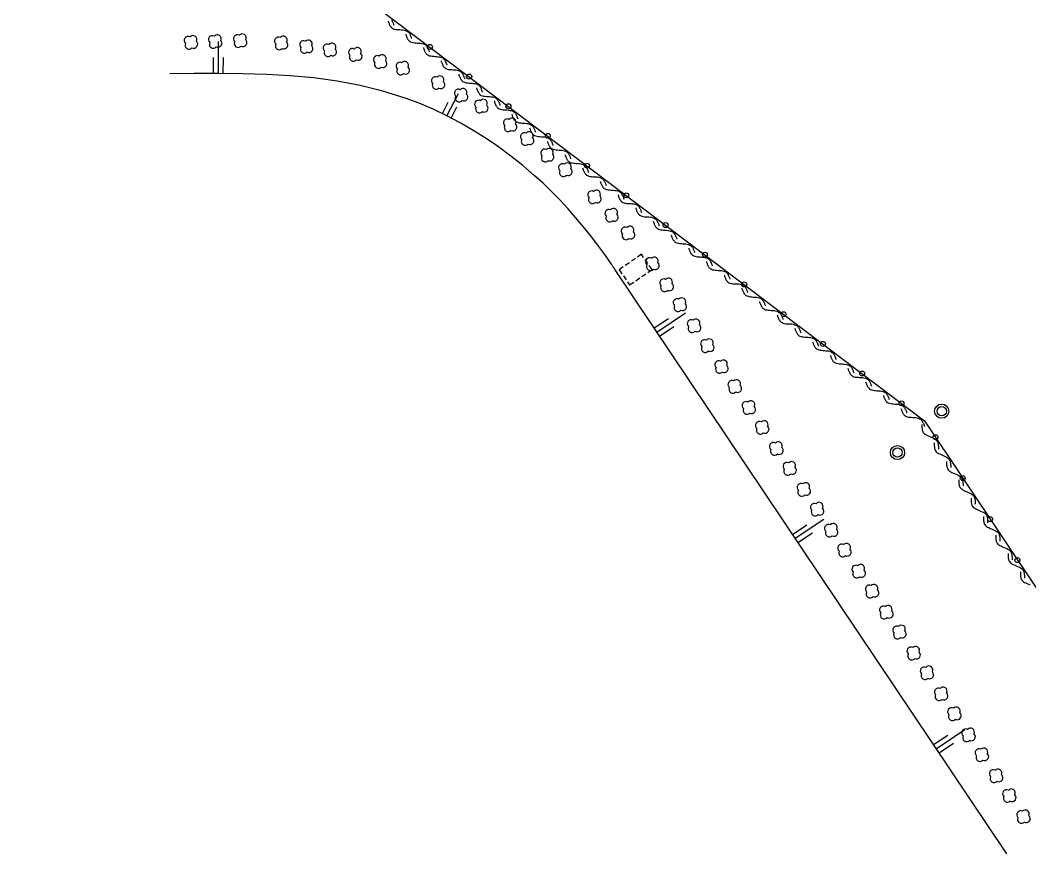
# Model space of a CAD drawing. Header units: millimetres. Extents: x 75000 to 76001, y 158000 to 159000.
# Drawn here: x 75518.9 to 75621.4, y 158414.8 to 158499.4 of the extents above; entities that cross this region are included whole.
import ezdxf

# ---------------------------------------------------------------- set-up
doc = ezdxf.new("R2010")
doc.units = ezdxf.units.MM
doc.linetypes.add('DASHED', pattern=[0.75, 0.5, -0.25])
for name, color, linetype in [('W0008', 7, 'CONTINUOUS'), ('W0112', 1, 'DASHED'), ('W0211', 2, 'CONTINUOUS'), ('W0300', 7, 'CONTINUOUS'), ('W0310', 3, 'CONTINUOUS'), ('W0322', 7, 'CONTINUOUS'), ('W0420', 7, 'CONTINUOUS')]:
    doc.layers.add(name, color=color, linetype=linetype)

msp = doc.modelspace()

# ---------------------------------------------------------------- linework, layer by layer
at = {"layer": 'W0008'}
msp.add_lwpolyline([(75619.02, 158414.78), (75579.28, 158474.06), (75579.28, 158474.06), (75579.24, 158474.11), (75579.21, 158474.17), (75579.17, 158474.22), (75579.13, 158474.28), (75579.09, 158474.34), (75579.05, 158474.39), (75579.02, 158474.45), (75578.98, 158474.52), (75578.95, 158474.56), (75578.91, 158474.62), (75578.23, 158475.61), (75577.52, 158476.56), (75576.8, 158477.52), (75576.05, 158478.45), (75575.28, 158479.36), (75574.48, 158480.27), (75573.67, 158481.14), (75572.83, 158481.98), (75571.97, 158482.83), (75571.08, 158483.62), (75569.91, 158484.64), (75568.7, 158485.59), (75567.46, 158486.52), (75566.19, 158487.39), (75564.88, 158488.2), (75563.55, 158488.97), (75562.2, 158489.69), (75560.81, 158490.34), (75559.41, 158490.95), (75557.98, 158491.48), (75555.71, 158492.19), (75553.41, 158492.75), (75551.07, 158493.19), (75548.7, 158493.52), (75546.3, 158493.73), (75543.89, 158493.88), (75541.46, 158493.95), (75539.02, 158493.98), (75536.56, 158493.98), (75534.11, 158493.95)], dxfattribs=at)
at = {"layer": 'W0112'}
msp.add_lwpolyline([(75581.96, 158475.62), (75579.69, 158474.05), (75580.76, 158472.52), (75583.04, 158474.08), (75581.96, 158475.62)], dxfattribs=at)
at = {"layer": 'W0211'}
for points in [[(75539.02, 158493.98), (75539.05, 158497.23)], [(75538.52, 158493.98), (75538.53, 158495.61)], [(75539.52, 158493.98), (75539.53, 158495.59)], [(75562.2, 158489.69), (75563.38, 158491.94)], [(75561.75, 158489.92), (75562.34, 158491.05)], [(75562.63, 158489.45), (75563.23, 158490.58)], [(75583.52, 158467.73), (75586.41, 158469.67)], [(75583.24, 158468.16), (75584.69, 158469.12)], [(75583.8, 158467.33), (75585.24, 158468.3)], [(75597.29, 158447.2), (75598.74, 158448.17)], [(75597.57, 158446.8), (75600.47, 158448.73)], [(75597.84, 158446.38), (75599.3, 158447.34)], [(75611.88, 158425.44), (75614.79, 158427.39)], [(75611.6, 158425.86), (75613.06, 158426.83)], [(75612.16, 158425.03), (75613.62, 158426)]]:
    msp.add_lwpolyline(points, dxfattribs=at)
at = {"layer": 'W0300'}
for centre, radius, start, end in [((75541.44, 158497.59), 0.398, 331.9275, 138.1798), ((75535.95, 158497.33), 0.409, 61.4769, 229.6355), ((75536.04, 158496.84), 0.398, 151.9275, 318.1798), ((75536.44, 158497.42), 0.398, 331.9275, 138.1798), ((75536.52, 158496.94), 0.405, 242.4472, 47.3533), ((75538.41, 158497.42), 0.392, 61.3895, 229.0283), ((75538.5, 158496.94), 0.398, 151.9275, 318.1798), ((75538.91, 158497.5), 0.398, 331.9275, 138.1798), ((75538.99, 158497.02), 0.392, 241.3895, 49.0283), ((75540.95, 158497.5), 0.405, 62.4472, 227.3533), ((75541.03, 158497.02), 0.398, 151.9275, 318.1798), ((75541.52, 158497.11), 0.405, 242.4472, 47.3533), ((75545.11, 158497.27), 0.392, 61.3895, 229.0283), ((75545.2, 158496.78), 0.398, 151.9275, 318.1798), ((75545.59, 158497.36), 0.406, 329.9816, 139.6355), ((75545.68, 158496.86), 0.392, 241.3895, 49.0283), ((75547.66, 158496.91), 0.392, 61.3895, 229.0283), ((75548.15, 158496.98), 0.392, 331.3895, 139.8991), ((75550.05, 158496.56), 0.392, 61.3895, 229.0283), ((75550.55, 158496.66), 0.406, 329.9816, 141.3402), ((75547.74, 158496.42), 0.398, 151.9275, 318.1798), ((75548.23, 158496.5), 0.395, 240.3955, 49.0283), ((75550.14, 158496.08), 0.398, 151.9275, 318.1798), ((75550.63, 158496.16), 0.392, 241.3895, 49.0283), ((75552.63, 158496.11), 0.392, 61.3895, 229.0283), ((75553.12, 158496.2), 0.406, 329.9816, 141.3402), ((75553.21, 158495.7), 0.392, 241.3895, 49.0283), ((75552.72, 158495.62), 0.398, 151.9275, 318.1798), ((75555.16, 158495.38), 0.409, 61.4769, 229.6355), ((75555.25, 158494.89), 0.398, 151.9275, 318.1798), ((75555.65, 158495.47), 0.398, 331.9275, 138.1798), ((75555.73, 158494.97), 0.392, 241.3895, 49.8991), ((75557.44, 158494.72), 0.392, 61.3895, 229.0283), ((75557.92, 158494.8), 0.398, 331.9275, 138.1798), ((75557.52, 158494.23), 0.398, 151.9275, 318.1798), ((75558.02, 158494.31), 0.395, 240.3955, 49.0283), ((75561.03, 158493.25), 0.395, 60.3956, 229.0283), ((75561.12, 158492.77), 0.392, 151.3895, 319.8991), ((75561.52, 158493.33), 0.398, 331.9275, 138.1798), ((75561.61, 158492.84), 0.392, 241.3895, 49.0283), ((75563.36, 158491.98), 0.395, 60.3956, 229.0283), ((75563.85, 158492.06), 0.398, 331.9275, 138.1798), ((75563.94, 158491.58), 0.392, 241.3895, 49.0283), ((75563.45, 158491.48), 0.399, 149.4208, 321.3402), ((75565.42, 158490.86), 0.395, 60.3956, 229.0283), ((75565.91, 158490.95), 0.406, 329.9816, 139.6355), ((75565.52, 158490.38), 0.398, 151.9275, 318.1798), ((75566, 158490.45), 0.392, 241.3895, 49.0283), ((75568.34, 158488.97), 0.392, 61.3895, 229.8991), ((75568.83, 158489.05), 0.398, 331.9275, 138.1798), ((75568.91, 158488.56), 0.405, 242.4472, 47.3533), ((75568.43, 158488.47), 0.398, 151.9275, 318.1798), ((75570.06, 158487.56), 0.395, 60.3956, 229.0283), ((75570.55, 158487.66), 0.406, 329.9816, 139.6355), ((75570.16, 158487.08), 0.398, 151.9275, 318.1798), ((75570.64, 158487.16), 0.392, 241.3895, 49.0283), ((75572.12, 158485.91), 0.392, 61.3895, 229.0283), ((75572.6, 158485.98), 0.398, 331.9275, 138.1798), ((75572.69, 158485.5), 0.392, 241.3895, 49.0283), ((75572.2, 158485.41), 0.406, 149.9816, 319.6355), ((75573.95, 158484.41), 0.409, 61.4769, 229.6355), ((75574.44, 158484.5), 0.398, 331.9275, 138.1798), ((75574.04, 158483.92), 0.398, 151.9275, 318.1798), ((75574.52, 158484.02), 0.405, 242.4472, 47.3533), ((75576.9, 158481.66), 0.392, 61.3895, 229.8991), ((75577.39, 158481.73), 0.398, 331.9275, 138.1798), ((75576.98, 158481.16), 0.398, 151.9275, 318.1798), ((75577.48, 158481.25), 0.405, 242.4472, 47.3533), ((75578.64, 158479.78), 0.392, 61.3895, 229.0283), ((75579.12, 158479.88), 0.406, 329.9816, 139.6355), ((75579.21, 158479.38), 0.392, 241.3895, 49.0283), ((75578.73, 158479.3), 0.398, 151.9275, 318.1798), ((75580.3, 158477.98), 0.405, 62.4472, 227.3533), ((75580.39, 158477.5), 0.398, 151.9275, 318.1798), ((75580.8, 158478.08), 0.392, 331.3895, 139.8991), ((75580.88, 158477.59), 0.409, 241.4769, 49.6355), ((75582.78, 158474.86), 0.405, 62.4472, 227.3533), ((75582.87, 158474.38), 0.398, 151.9275, 318.1798), ((75583.27, 158474.95), 0.392, 331.3895, 139.8991), ((75583.36, 158474.47), 0.409, 241.4769, 49.6355), ((75584.22, 158472.72), 0.405, 62.4472, 227.3533), ((75584.3, 158472.23), 0.398, 151.9275, 318.1798), ((75584.7, 158472.81), 0.398, 331.9275, 138.1798), ((75584.8, 158472.33), 0.409, 241.4769, 49.6355), ((75585.57, 158470.72), 0.392, 61.3895, 229.8991), ((75585.66, 158470.22), 0.398, 151.9275, 318.1798), ((75586.05, 158470.8), 0.398, 331.9275, 138.1798), ((75586.14, 158470.31), 0.405, 242.4472, 47.3533), ((75587, 158468.58), 0.395, 60.3956, 231.3402), ((75587.09, 158468.08), 0.398, 151.9275, 318.1798), ((75587.49, 158468.66), 0.398, 331.9275, 138.1798), ((75587.58, 158468.17), 0.405, 242.4472, 47.3533), ((75588.35, 158466.56), 0.392, 61.3895, 229.0283), ((75588.44, 158466.06), 0.399, 149.4208, 321.3402), ((75588.84, 158466.64), 0.398, 331.9275, 138.1798), ((75588.93, 158466.16), 0.392, 241.3895, 49.0283), ((75589.79, 158464.42), 0.392, 61.3895, 229.0283), ((75590.28, 158464.5), 0.392, 331.3895, 139.8991), ((75590.37, 158464.02), 0.392, 241.3895, 49.0283), ((75589.88, 158463.94), 0.398, 151.9275, 318.1798), ((75591.14, 158462.41), 0.405, 62.4472, 227.3533), ((75591.23, 158461.92), 0.398, 151.9275, 318.1798), ((75591.62, 158462.5), 0.398, 331.9275, 138.1798), ((75591.72, 158462), 0.395, 240.3955, 51.3402), ((75592.58, 158460.27), 0.405, 62.4472, 227.3533), ((75593.06, 158460.36), 0.398, 331.9275, 138.1798), ((75593.15, 158459.86), 0.392, 241.3895, 49.8991), ((75592.66, 158459.78), 0.398, 151.9275, 318.1798), ((75593.92, 158458.25), 0.409, 61.4769, 229.6355), ((75594.41, 158458.34), 0.398, 331.9275, 138.1798), ((75594.5, 158457.86), 0.405, 242.4472, 47.3533), ((75594.02, 158457.77), 0.398, 151.9275, 318.1798), ((75595.36, 158456.11), 0.409, 61.4769, 229.6355), ((75595.85, 158456.2), 0.398, 331.9275, 138.1798), ((75595.94, 158455.72), 0.405, 242.4472, 47.3533), ((75595.45, 158455.62), 0.392, 151.3895, 319.8991), ((75596.71, 158454.11), 0.392, 61.3895, 229.0283), ((75597.2, 158454.19), 0.392, 331.3895, 139.8991), ((75597.29, 158453.7), 0.395, 240.3955, 49.0283), ((75596.8, 158453.61), 0.406, 149.9816, 319.6355), ((75598.15, 158451.97), 0.392, 61.3895, 229.0283), ((75598.63, 158452.05), 0.398, 331.9275, 138.1798), ((75598.73, 158451.56), 0.395, 240.3955, 49.0283), ((75598.23, 158451.47), 0.406, 149.9816, 319.6355), ((75599.5, 158449.95), 0.392, 61.3895, 229.0283), ((75599.98, 158450.05), 0.406, 329.9816, 139.6355), ((75600.07, 158449.55), 0.392, 241.3895, 49.0283), ((75599.59, 158449.47), 0.398, 151.9275, 318.1798), ((75600.93, 158447.81), 0.395, 60.3956, 229.0283), ((75601.42, 158447.91), 0.406, 329.9816, 139.6355), ((75601.02, 158447.33), 0.398, 151.9275, 318.1798), ((75601.51, 158447.41), 0.392, 241.3895, 49.0283), ((75602.28, 158445.8), 0.409, 61.4769, 229.6355), ((75602.77, 158445.89), 0.398, 331.9275, 138.1798), ((75602.37, 158445.31), 0.392, 151.3895, 319.8991), ((75602.86, 158445.39), 0.392, 241.3895, 49.8991), ((75603.72, 158443.66), 0.405, 62.4472, 227.3533), ((75604.21, 158443.75), 0.398, 331.9275, 138.1798), ((75603.8, 158443.17), 0.398, 151.9275, 318.1798), ((75604.3, 158443.25), 0.392, 241.3895, 49.8991), ((75605.07, 158441.66), 0.392, 61.3895, 229.8991), ((75605.55, 158441.73), 0.398, 331.9275, 138.1798), ((75605.16, 158441.16), 0.398, 151.9275, 318.1798), ((75605.65, 158441.25), 0.409, 241.4769, 49.6355), ((75606.51, 158439.52), 0.392, 61.3895, 229.8991), ((75606.99, 158439.59), 0.398, 331.9275, 138.1798), ((75606.59, 158439.02), 0.398, 151.9275, 318.1798), ((75607.09, 158439.11), 0.409, 241.4769, 49.6355), ((75607.85, 158437.5), 0.395, 60.3956, 229.0283), ((75608.34, 158437.58), 0.398, 331.9275, 138.1798), ((75607.95, 158437), 0.406, 149.9816, 319.6355), ((75608.43, 158437.09), 0.392, 241.3895, 49.0283), ((75609.29, 158435.36), 0.395, 60.3956, 229.0283), ((75609.78, 158435.44), 0.398, 331.9275, 138.1798), ((75609.38, 158434.86), 0.406, 149.9816, 319.6355), ((75609.87, 158434.95), 0.392, 241.3895, 49.0283), ((75610.64, 158433.34), 0.392, 61.3895, 229.0283), ((75611.13, 158433.44), 0.406, 329.9816, 141.3402), ((75610.73, 158432.86), 0.398, 151.9275, 318.1798), ((75611.22, 158432.94), 0.392, 241.3895, 49.0283), ((75612.08, 158431.2), 0.392, 61.3895, 229.0283), ((75612.57, 158431.3), 0.399, 329.4208, 141.3402), ((75612.16, 158430.72), 0.398, 151.9275, 318.1798), ((75612.66, 158430.8), 0.395, 240.3955, 49.0283), ((75613.43, 158429.19), 0.405, 62.4472, 227.3533), ((75613.91, 158429.28), 0.398, 331.9275, 138.1798), ((75613.52, 158428.7), 0.398, 151.9275, 318.1798), ((75614.01, 158428.8), 0.409, 241.4769, 49.6355), ((75614.87, 158427.05), 0.405, 62.4472, 227.3533), ((75615.35, 158427.14), 0.398, 331.9275, 138.1798), ((75614.95, 158426.56), 0.398, 151.9275, 318.1798), ((75615.44, 158426.66), 0.405, 242.4472, 47.3533), ((75616.21, 158425.05), 0.395, 60.3956, 231.3402), ((75616.7, 158425.12), 0.398, 331.9275, 138.1798), ((75616.3, 158424.55), 0.392, 151.3895, 319.8991), ((75616.79, 158424.64), 0.405, 242.4472, 47.3533), ((75617.65, 158422.91), 0.392, 61.3895, 229.8991), ((75618.14, 158422.98), 0.398, 331.9275, 138.1798), ((75617.73, 158422.41), 0.398, 151.9275, 318.1798), ((75618.23, 158422.5), 0.405, 242.4472, 47.3533), ((75619, 158420.89), 0.392, 61.3895, 229.0283), ((75619.49, 158420.97), 0.392, 331.3895, 139.8991), ((75619.09, 158420.41), 0.398, 151.9275, 318.1798), ((75619.58, 158420.48), 0.395, 240.3955, 49.0283), ((75620.44, 158418.75), 0.392, 61.3895, 229.0283), ((75620.92, 158418.83), 0.398, 331.9275, 138.1798), ((75620.52, 158418.27), 0.398, 151.9275, 318.1798), ((75621.02, 158418.34), 0.395, 240.3955, 49.0283)]:
    msp.add_arc(centre, radius, start, end, dxfattribs=at)
at = {"layer": 'W0310'}
for points in [[(75556.23, 158499.33), (75556.26, 158499.25), (75556.28, 158499.19), (75556.31, 158499.11), (75556.34, 158499.05), (75556.37, 158498.97), (75556.39, 158498.91), (75556.43, 158498.84), (75556.46, 158498.78), (75556.5, 158498.73), (75556.54, 158498.69), (75556.59, 158498.64), (75556.63, 158498.59), (75556.74, 158498.53), (75556.86, 158498.48), (75556.99, 158498.45), (75557.14, 158498.44), (75557.28, 158498.42), (75557.44, 158498.42), (75557.59, 158498.41), (75557.73, 158498.39), (75557.88, 158498.38), (75558.01, 158498.34), (75558.12, 158498.3), (75558.23, 158498.23), (75558.28, 158498.19), (75558.33, 158498.16), (75558.37, 158498.09), (75558.4, 158498.05), (75558.44, 158497.98), (75558.47, 158497.92), (75558.5, 158497.86), (75558.52, 158497.8), (75558.55, 158497.73), (75558.58, 158497.66), (75558.6, 158497.59), (75558.62, 158497.52)], [(75556.61, 158499.41), (75556.64, 158499.34), (75556.67, 158499.28), (75556.7, 158499.22), (75556.73, 158499.16), (75556.76, 158499.09), (75556.79, 158499.02), (75556.81, 158498.95), (75556.84, 158498.88)], [(75558.03, 158497.97), (75558.05, 158497.89), (75558.08, 158497.83), (75558.11, 158497.77), (75558.12, 158497.69), (75558.16, 158497.62), (75558.19, 158497.56), (75558.22, 158497.5), (75558.26, 158497.44), (75558.29, 158497.39), (75558.33, 158497.34), (75558.38, 158497.3), (75558.42, 158497.25), (75558.53, 158497.19), (75558.65, 158497.14), (75558.79, 158497.11), (75558.93, 158497.08), (75559.08, 158497.08), (75559.23, 158497.06), (75559.38, 158497.05), (75559.52, 158497.05), (75559.66, 158497.02), (75559.8, 158496.98), (75559.92, 158496.94), (75560.03, 158496.88), (75560.08, 158496.83), (75560.12, 158496.78), (75560.16, 158496.73), (75560.2, 158496.69), (75560.23, 158496.62), (75560.27, 158496.56), (75560.3, 158496.5), (75560.32, 158496.44), (75560.35, 158496.36), (75560.38, 158496.3), (75560.4, 158496.23), (75560.42, 158496.16)], [(75559.83, 158496.61), (75559.85, 158496.53), (75559.88, 158496.47), (75559.91, 158496.41), (75559.92, 158496.33), (75559.95, 158496.27), (75559.98, 158496.2), (75560.02, 158496.14), (75560.05, 158496.08), (75560.09, 158496.03), (75560.12, 158495.98), (75560.17, 158495.94), (75560.22, 158495.89), (75560.33, 158495.83), (75560.45, 158495.78), (75560.58, 158495.75), (75560.72, 158495.72), (75560.87, 158495.72), (75561.02, 158495.7), (75561.17, 158495.69), (75561.31, 158495.67), (75561.45, 158495.66), (75561.59, 158495.62), (75561.71, 158495.58), (75561.82, 158495.52), (75561.87, 158495.47), (75561.91, 158495.44), (75561.95, 158495.38), (75561.99, 158495.33), (75562.02, 158495.27), (75562.05, 158495.2), (75562.09, 158495.14), (75562.12, 158495.08), (75562.14, 158495), (75562.17, 158494.94), (75562.2, 158494.88), (75562.22, 158494.8)], [(75561.62, 158495.25), (75561.64, 158495.17), (75561.67, 158495.11), (75561.7, 158495.05), (75561.72, 158494.97), (75561.75, 158494.91), (75561.78, 158494.84), (75561.81, 158494.78), (75561.84, 158494.72), (75561.88, 158494.67), (75561.92, 158494.62), (75561.97, 158494.58), (75562.02, 158494.53), (75562.12, 158494.47), (75562.25, 158494.42), (75562.38, 158494.39), (75562.52, 158494.38), (75562.67, 158494.36), (75562.82, 158494.34), (75562.97, 158494.34), (75563.12, 158494.33), (75563.26, 158494.3), (75563.39, 158494.27), (75563.51, 158494.22), (75563.62, 158494.16), (75563.66, 158494.11), (75563.71, 158494.06), (75563.75, 158494.02), (75563.79, 158493.97), (75563.82, 158493.91), (75563.85, 158493.84), (75563.88, 158493.78), (75563.91, 158493.72), (75563.94, 158493.64), (75563.97, 158493.58), (75563.99, 158493.52), (75564.02, 158493.44)], [(75563.41, 158493.89), (75563.44, 158493.81), (75563.47, 158493.75), (75563.49, 158493.67), (75563.52, 158493.61), (75563.55, 158493.55), (75563.58, 158493.48), (75563.61, 158493.42), (75563.64, 158493.36), (75563.68, 158493.31), (75563.72, 158493.25), (75563.77, 158493.22), (75563.81, 158493.17), (75563.93, 158493.12), (75564.05, 158493.06), (75564.18, 158493.03), (75564.32, 158493.02), (75564.47, 158493), (75564.62, 158493), (75564.77, 158492.98), (75564.91, 158492.97), (75565.05, 158492.95), (75565.19, 158492.92), (75565.3, 158492.88), (75565.41, 158492.81), (75565.46, 158492.77), (75565.51, 158492.72), (75565.55, 158492.67), (75565.59, 158492.62), (75565.62, 158492.56), (75565.65, 158492.5), (75565.68, 158492.44), (75565.7, 158492.36), (75565.73, 158492.3), (75565.76, 158492.22), (75565.78, 158492.16), (75565.8, 158492.08)], [(75565.21, 158492.53), (75565.23, 158492.45), (75565.26, 158492.39), (75565.29, 158492.33), (75565.3, 158492.25), (75565.34, 158492.19), (75565.37, 158492.12), (75565.4, 158492.06), (75565.44, 158492), (75565.47, 158491.95), (75565.51, 158491.89), (75565.55, 158491.86), (75565.6, 158491.81), (75565.7, 158491.73), (75565.83, 158491.7), (75565.97, 158491.67), (75566.11, 158491.66), (75566.26, 158491.64), (75566.41, 158491.62), (75566.55, 158491.62), (75566.7, 158491.61), (75566.84, 158491.59), (75566.98, 158491.56), (75567.1, 158491.52), (75567.21, 158491.45), (75567.26, 158491.41), (75567.3, 158491.38), (75567.34, 158491.31), (75567.38, 158491.27), (75567.41, 158491.2), (75567.45, 158491.14), (75567.48, 158491.08), (75567.5, 158491.02), (75567.53, 158490.95), (75567.55, 158490.88), (75567.58, 158490.81), (75567.6, 158490.73)], [(75567.01, 158491.19), (75567.03, 158491.12), (75567.05, 158491.05), (75567.08, 158490.97), (75567.11, 158490.91), (75567.13, 158490.83), (75567.16, 158490.77), (75567.2, 158490.7), (75567.23, 158490.64), (75567.27, 158490.59), (75567.3, 158490.55), (75567.35, 158490.5), (75567.4, 158490.45), (75567.5, 158490.38), (75567.62, 158490.34), (75567.76, 158490.31), (75567.9, 158490.28), (75568.05, 158490.28), (75568.2, 158490.27), (75568.34, 158490.27), (75568.49, 158490.25), (75568.63, 158490.23), (75568.77, 158490.2), (75568.89, 158490.16), (75569, 158490.09), (75569.05, 158490.05), (75569.09, 158490.02), (75569.13, 158489.95), (75569.17, 158489.91), (75569.2, 158489.84), (75569.23, 158489.78), (75569.27, 158489.72), (75569.3, 158489.66), (75569.32, 158489.59), (75569.35, 158489.52), (75569.38, 158489.45), (75569.4, 158489.38)], [(75568.8, 158489.83), (75568.82, 158489.75), (75568.85, 158489.69), (75568.88, 158489.62), (75568.9, 158489.55), (75568.93, 158489.48), (75568.96, 158489.42), (75568.99, 158489.36), (75569.02, 158489.3), (75569.06, 158489.25), (75569.1, 158489.2), (75569.15, 158489.16), (75569.2, 158489.11), (75569.3, 158489.05), (75569.43, 158489), (75569.56, 158488.97), (75569.7, 158488.95), (75569.85, 158488.94), (75570, 158488.92), (75570.15, 158488.92), (75570.3, 158488.91), (75570.44, 158488.88), (75570.57, 158488.84), (75570.69, 158488.8), (75570.8, 158488.73), (75570.84, 158488.69), (75570.89, 158488.64), (75570.93, 158488.59), (75570.97, 158488.55), (75571, 158488.48), (75571.03, 158488.42), (75571.06, 158488.36), (75571.09, 158488.3), (75571.12, 158488.22), (75571.15, 158488.16), (75571.17, 158488.09), (75571.2, 158488.02)], [(75570.59, 158488.47), (75570.62, 158488.39), (75570.65, 158488.33), (75570.67, 158488.27), (75570.7, 158488.19), (75570.73, 158488.12), (75570.76, 158488.06), (75570.79, 158488), (75570.82, 158487.94), (75570.86, 158487.89), (75570.9, 158487.83), (75570.95, 158487.8), (75570.99, 158487.75), (75571.1, 158487.69), (75571.23, 158487.64), (75571.36, 158487.61), (75571.5, 158487.59), (75571.65, 158487.58), (75571.8, 158487.56), (75571.95, 158487.56), (75572.09, 158487.55), (75572.23, 158487.52), (75572.37, 158487.48), (75572.48, 158487.44), (75572.59, 158487.38), (75572.64, 158487.33), (75572.69, 158487.28), (75572.73, 158487.23), (75572.76, 158487.19), (75572.8, 158487.12), (75572.83, 158487.06), (75572.86, 158487), (75572.88, 158486.94), (75572.91, 158486.86), (75572.94, 158486.8), (75572.96, 158486.73), (75572.98, 158486.66)], [(75572.39, 158487.11), (75572.41, 158487.03), (75572.44, 158486.97), (75572.47, 158486.91), (75572.48, 158486.83), (75572.52, 158486.77), (75572.55, 158486.7), (75572.58, 158486.64), (75572.62, 158486.58), (75572.65, 158486.53), (75572.69, 158486.48), (75572.73, 158486.44), (75572.78, 158486.39), (75572.89, 158486.33), (75573.01, 158486.28), (75573.15, 158486.25), (75573.29, 158486.22), (75573.44, 158486.22), (75573.59, 158486.2), (75573.73, 158486.19), (75573.88, 158486.19), (75574.02, 158486.16), (75574.16, 158486.12), (75574.28, 158486.08), (75574.39, 158486.02), (75574.44, 158485.97), (75574.48, 158485.92), (75574.52, 158485.88), (75574.55, 158485.83), (75574.59, 158485.77), (75574.62, 158485.7), (75574.66, 158485.64), (75574.68, 158485.58), (75574.71, 158485.5), (75574.73, 158485.44), (75574.76, 158485.38), (75574.78, 158485.3)], [(75574.19, 158485.75), (75574.21, 158485.67), (75574.23, 158485.61), (75574.27, 158485.55), (75574.28, 158485.47), (75574.31, 158485.41), (75574.34, 158485.34), (75574.38, 158485.28), (75574.41, 158485.22), (75574.45, 158485.17), (75574.48, 158485.11), (75574.53, 158485.08), (75574.58, 158485.03), (75574.69, 158484.97), (75574.8, 158484.92), (75574.94, 158484.89), (75575.08, 158484.88), (75575.23, 158484.86), (75575.38, 158484.84), (75575.53, 158484.84), (75575.67, 158484.83), (75575.82, 158484.81), (75575.95, 158484.78), (75576.07, 158484.73), (75576.18, 158484.67), (75576.23, 158484.62), (75576.27, 158484.58), (75576.31, 158484.53), (75576.35, 158484.48), (75576.38, 158484.42), (75576.42, 158484.36), (75576.45, 158484.3), (75576.48, 158484.22), (75576.5, 158484.16), (75576.53, 158484.08), (75576.55, 158484.02), (75576.58, 158483.94)], [(75575.98, 158484.39), (75576, 158484.31), (75576.03, 158484.25), (75576.05, 158484.17), (75576.08, 158484.11), (75576.11, 158484.05), (75576.14, 158483.98), (75576.17, 158483.92), (75576.2, 158483.86), (75576.24, 158483.81), (75576.28, 158483.75), (75576.33, 158483.72), (75576.38, 158483.67), (75576.49, 158483.62), (75576.61, 158483.56), (75576.74, 158483.53), (75576.88, 158483.52), (75577.03, 158483.5), (75577.18, 158483.5), (75577.33, 158483.48), (75577.47, 158483.47), (75577.62, 158483.45), (75577.75, 158483.42), (75577.87, 158483.38), (75577.98, 158483.31), (75578.02, 158483.27), (75578.07, 158483.23), (75578.11, 158483.17), (75578.15, 158483.12), (75578.18, 158483.06), (75578.21, 158483), (75578.24, 158482.94), (75578.27, 158482.88), (75578.3, 158482.81), (75578.33, 158482.73), (75578.35, 158482.67), (75578.38, 158482.59)], [(75577.77, 158483.03), (75577.8, 158482.95), (75577.83, 158482.89), (75577.85, 158482.81), (75577.88, 158482.75), (75577.91, 158482.69), (75577.94, 158482.62), (75577.97, 158482.56), (75578, 158482.5), (75578.04, 158482.45), (75578.08, 158482.39), (75578.12, 158482.36), (75578.17, 158482.31), (75578.29, 158482.27), (75578.41, 158482.2), (75578.54, 158482.17), (75578.68, 158482.16), (75578.83, 158482.14), (75578.98, 158482.14), (75579.12, 158482.12), (75579.27, 158482.11), (75579.41, 158482.09), (75579.55, 158482.06), (75579.66, 158482.02), (75579.77, 158481.95), (75579.82, 158481.91), (75579.87, 158481.88), (75579.91, 158481.81), (75579.95, 158481.77), (75579.98, 158481.7), (75580.01, 158481.64), (75580.04, 158481.58), (75580.07, 158481.52), (75580.09, 158481.45), (75580.12, 158481.38), (75580.15, 158481.31), (75580.17, 158481.23)], [(75579.57, 158481.69), (75579.59, 158481.62), (75579.62, 158481.55), (75579.64, 158481.47), (75579.67, 158481.41), (75579.7, 158481.33), (75579.73, 158481.27), (75579.76, 158481.2), (75579.79, 158481.14), (75579.83, 158481.09), (75579.87, 158481.05), (75579.91, 158481), (75579.96, 158480.95), (75580.06, 158480.88), (75580.19, 158480.84), (75580.32, 158480.81), (75580.46, 158480.78), (75580.61, 158480.78), (75580.77, 158480.77), (75580.91, 158480.77), (75581.06, 158480.75), (75581.2, 158480.73), (75581.34, 158480.7), (75581.46, 158480.66), (75581.57, 158480.59), (75581.62, 158480.55), (75581.66, 158480.52), (75581.7, 158480.45), (75581.73, 158480.41), (75581.77, 158480.34), (75581.8, 158480.28), (75581.84, 158480.22), (75581.86, 158480.16), (75581.89, 158480.09), (75581.91, 158480.02), (75581.94, 158479.95), (75581.96, 158479.88)], [(75581.37, 158480.33), (75581.39, 158480.25), (75581.41, 158480.19), (75581.45, 158480.12), (75581.46, 158480.05), (75581.49, 158479.98), (75581.52, 158479.92), (75581.55, 158479.86), (75581.59, 158479.8), (75581.62, 158479.75), (75581.66, 158479.7), (75581.71, 158479.66), (75581.76, 158479.61), (75581.87, 158479.55), (75581.98, 158479.5), (75582.12, 158479.47), (75582.26, 158479.44), (75582.41, 158479.44), (75582.55, 158479.42), (75582.71, 158479.41), (75582.85, 158479.39), (75582.99, 158479.38), (75583.13, 158479.34), (75583.25, 158479.3), (75583.36, 158479.23), (75583.41, 158479.19), (75583.45, 158479.16), (75583.49, 158479.09), (75583.53, 158479.05), (75583.56, 158478.98), (75583.59, 158478.92), (75583.62, 158478.86), (75583.66, 158478.8), (75583.68, 158478.72), (75583.71, 158478.66), (75583.73, 158478.59), (75583.76, 158478.52)], [(75583.16, 158478.97), (75583.18, 158478.89), (75583.21, 158478.83), (75583.23, 158478.77), (75583.26, 158478.69), (75583.29, 158478.62), (75583.32, 158478.56), (75583.35, 158478.5), (75583.38, 158478.44), (75583.42, 158478.39), (75583.46, 158478.34), (75583.51, 158478.3), (75583.55, 158478.25), (75583.66, 158478.19), (75583.79, 158478.14), (75583.92, 158478.11), (75584.06, 158478.09), (75584.21, 158478.08), (75584.36, 158478.06), (75584.51, 158478.06), (75584.66, 158478.05), (75584.8, 158478.02), (75584.93, 158477.98), (75585.05, 158477.94), (75585.16, 158477.88), (75585.2, 158477.83), (75585.25, 158477.78), (75585.29, 158477.73), (75585.33, 158477.69), (75585.36, 158477.62), (75585.39, 158477.56), (75585.42, 158477.5), (75585.45, 158477.44), (75585.48, 158477.36), (75585.51, 158477.3), (75585.53, 158477.23), (75585.55, 158477.16)], [(75584.95, 158477.61), (75584.98, 158477.53), (75585.01, 158477.47), (75585.03, 158477.41), (75585.05, 158477.33), (75585.09, 158477.27), (75585.12, 158477.2), (75585.15, 158477.14), (75585.18, 158477.08), (75585.22, 158477.03), (75585.26, 158476.98), (75585.3, 158476.94), (75585.35, 158476.89), (75585.46, 158476.83), (75585.59, 158476.78), (75585.72, 158476.75), (75585.86, 158476.73), (75586.01, 158476.72), (75586.16, 158476.7), (75586.3, 158476.7), (75586.45, 158476.69), (75586.59, 158476.66), (75586.73, 158476.62), (75586.84, 158476.58), (75586.95, 158476.52), (75587, 158476.47), (75587.05, 158476.42), (75587.09, 158476.38), (75587.12, 158476.33), (75587.16, 158476.27), (75587.19, 158476.2), (75587.22, 158476.14), (75587.25, 158476.08), (75587.27, 158476), (75587.3, 158475.94), (75587.33, 158475.88), (75587.35, 158475.8)], [(75586.75, 158476.25), (75586.77, 158476.17), (75586.8, 158476.11), (75586.83, 158476.03), (75586.85, 158475.97), (75586.88, 158475.91), (75586.91, 158475.84), (75586.95, 158475.78), (75586.98, 158475.72), (75587.02, 158475.67), (75587.05, 158475.61), (75587.1, 158475.58), (75587.15, 158475.53), (75587.27, 158475.48), (75587.38, 158475.42), (75587.52, 158475.39), (75587.66, 158475.38), (75587.8, 158475.36), (75587.95, 158475.36), (75588.1, 158475.34), (75588.25, 158475.33), (75588.39, 158475.31), (75588.52, 158475.28), (75588.64, 158475.23), (75588.75, 158475.17), (75588.8, 158475.12), (75588.84, 158475.08), (75588.88, 158475.03), (75588.92, 158474.98), (75588.95, 158474.92), (75588.98, 158474.86), (75589.02, 158474.8), (75589.04, 158474.72), (75589.07, 158474.66), (75589.09, 158474.58), (75589.12, 158474.52), (75589.14, 158474.44)], [(75588.55, 158474.89), (75588.57, 158474.81), (75588.59, 158474.75), (75588.62, 158474.69), (75588.64, 158474.61), (75588.67, 158474.55), (75588.7, 158474.48), (75588.73, 158474.42), (75588.77, 158474.36), (75588.8, 158474.31), (75588.84, 158474.25), (75588.89, 158474.22), (75588.94, 158474.17), (75589.05, 158474.11), (75589.16, 158474.06), (75589.3, 158474.03), (75589.44, 158474.02), (75589.59, 158474), (75589.73, 158473.98), (75589.89, 158473.98), (75590.03, 158473.97), (75590.17, 158473.95), (75590.31, 158473.92), (75590.43, 158473.88), (75590.54, 158473.81), (75590.59, 158473.77), (75590.63, 158473.73), (75590.67, 158473.67), (75590.71, 158473.62), (75590.74, 158473.56), (75590.77, 158473.5), (75590.8, 158473.44), (75590.84, 158473.38), (75590.86, 158473.31), (75590.89, 158473.23), (75590.91, 158473.17), (75590.94, 158473.09)], [(75590.34, 158473.55), (75590.37, 158473.48), (75590.39, 158473.41), (75590.41, 158473.33), (75590.45, 158473.27), (75590.47, 158473.19), (75590.5, 158473.12), (75590.53, 158473.06), (75590.56, 158473), (75590.6, 158472.95), (75590.64, 158472.91), (75590.69, 158472.86), (75590.73, 158472.81), (75590.84, 158472.73), (75590.96, 158472.7), (75591.09, 158472.67), (75591.23, 158472.64), (75591.38, 158472.64), (75591.53, 158472.62), (75591.68, 158472.62), (75591.83, 158472.61), (75591.97, 158472.59), (75592.11, 158472.56), (75592.23, 158472.52), (75592.34, 158472.45), (75592.38, 158472.41), (75592.43, 158472.38), (75592.47, 158472.31), (75592.51, 158472.27), (75592.54, 158472.2), (75592.57, 158472.14), (75592.6, 158472.08), (75592.63, 158472.02), (75592.66, 158471.95), (75592.69, 158471.88), (75592.71, 158471.81), (75592.73, 158471.73)], [(75592.13, 158472.19), (75592.16, 158472.11), (75592.19, 158472.05), (75592.21, 158471.98), (75592.23, 158471.91), (75592.27, 158471.84), (75592.3, 158471.78), (75592.33, 158471.72), (75592.36, 158471.66), (75592.4, 158471.61), (75592.44, 158471.56), (75592.48, 158471.52), (75592.53, 158471.47), (75592.64, 158471.41), (75592.77, 158471.36), (75592.9, 158471.33), (75593.04, 158471.31), (75593.19, 158471.3), (75593.34, 158471.28), (75593.48, 158471.28), (75593.63, 158471.27), (75593.77, 158471.23), (75593.91, 158471.2), (75594.02, 158471.16), (75594.13, 158471.09), (75594.18, 158471.05), (75594.23, 158471), (75594.27, 158470.95), (75594.3, 158470.91), (75594.34, 158470.84), (75594.37, 158470.78), (75594.4, 158470.72), (75594.43, 158470.66), (75594.45, 158470.58), (75594.48, 158470.52), (75594.51, 158470.45), (75594.53, 158470.38)], [(75593.93, 158470.83), (75593.95, 158470.75), (75593.98, 158470.69), (75594.01, 158470.62), (75594.03, 158470.55), (75594.06, 158470.48), (75594.09, 158470.42), (75594.12, 158470.36), (75594.16, 158470.3), (75594.2, 158470.25), (75594.23, 158470.19), (75594.28, 158470.16), (75594.33, 158470.11), (75594.44, 158470.05), (75594.56, 158470), (75594.7, 158469.97), (75594.84, 158469.95), (75594.98, 158469.94), (75595.13, 158469.92), (75595.28, 158469.92), (75595.43, 158469.91), (75595.57, 158469.88), (75595.7, 158469.84), (75595.82, 158469.8), (75595.93, 158469.73), (75595.98, 158469.69), (75596.02, 158469.64), (75596.06, 158469.59), (75596.09, 158469.55), (75596.13, 158469.48), (75596.16, 158469.42), (75596.2, 158469.36), (75596.22, 158469.3), (75596.25, 158469.22), (75596.27, 158469.16), (75596.3, 158469.09), (75596.32, 158469.02)], [(75595.73, 158469.47), (75595.75, 158469.39), (75595.77, 158469.33), (75595.8, 158469.27), (75595.82, 158469.19), (75595.85, 158469.12), (75595.88, 158469.06), (75595.91, 158469), (75595.95, 158468.94), (75595.98, 158468.89), (75596.02, 158468.84), (75596.07, 158468.8), (75596.12, 158468.75), (75596.23, 158468.69), (75596.34, 158468.64), (75596.48, 158468.61), (75596.62, 158468.58), (75596.77, 158468.58), (75596.92, 158468.56), (75597.07, 158468.55), (75597.22, 158468.55), (75597.36, 158468.52), (75597.5, 158468.48), (75597.62, 158468.44), (75597.73, 158468.38), (75597.77, 158468.33), (75597.82, 158468.28), (75597.86, 158468.23), (75597.89, 158468.19), (75597.93, 158468.12), (75597.96, 158468.06), (75597.99, 158468), (75598.02, 158467.94), (75598.05, 158467.86), (75598.07, 158467.8), (75598.09, 158467.73), (75598.12, 158467.66)], [(75597.52, 158468.11), (75597.55, 158468.03), (75597.57, 158467.97), (75597.6, 158467.91), (75597.62, 158467.83), (75597.65, 158467.77), (75597.68, 158467.7), (75597.71, 158467.64), (75597.75, 158467.58), (75597.78, 158467.53), (75597.82, 158467.47), (75597.87, 158467.44), (75597.91, 158467.39), (75598.02, 158467.33), (75598.14, 158467.28), (75598.27, 158467.25), (75598.41, 158467.23), (75598.56, 158467.22), (75598.71, 158467.2), (75598.87, 158467.2), (75599.01, 158467.19), (75599.16, 158467.17), (75599.29, 158467.14), (75599.41, 158467.09), (75599.52, 158467.03), (75599.56, 158466.98), (75599.61, 158466.94), (75599.65, 158466.89), (75599.69, 158466.84), (75599.72, 158466.78), (75599.76, 158466.72), (75599.78, 158466.66), (75599.81, 158466.58), (75599.84, 158466.52), (75599.87, 158466.44), (75599.89, 158466.38), (75599.91, 158466.3)], [(75599.31, 158466.75), (75599.34, 158466.67), (75599.37, 158466.61), (75599.39, 158466.53), (75599.41, 158466.47), (75599.45, 158466.41), (75599.48, 158466.34), (75599.51, 158466.28), (75599.54, 158466.22), (75599.58, 158466.17), (75599.62, 158466.11), (75599.66, 158466.08), (75599.71, 158466.03), (75599.83, 158465.98), (75599.95, 158465.92), (75600.08, 158465.89), (75600.22, 158465.88), (75600.37, 158465.86), (75600.52, 158465.86), (75600.66, 158465.84), (75600.8, 158465.83), (75600.95, 158465.81), (75601.09, 158465.78), (75601.2, 158465.73), (75601.31, 158465.67), (75601.36, 158465.62), (75601.41, 158465.59), (75601.45, 158465.53), (75601.48, 158465.48), (75601.52, 158465.42), (75601.55, 158465.36), (75601.58, 158465.3), (75601.61, 158465.23), (75601.63, 158465.17), (75601.66, 158465.09), (75601.69, 158465.03), (75601.71, 158464.95)], [(75601.11, 158465.39), (75601.13, 158465.31), (75601.16, 158465.25), (75601.19, 158465.17), (75601.21, 158465.11), (75601.24, 158465.05), (75601.27, 158464.98), (75601.3, 158464.92), (75601.34, 158464.86), (75601.38, 158464.81), (75601.41, 158464.75), (75601.46, 158464.72), (75601.51, 158464.67), (75601.62, 158464.62), (75601.74, 158464.56), (75601.88, 158464.53), (75602.02, 158464.52), (75602.16, 158464.5), (75602.31, 158464.5), (75602.46, 158464.48), (75602.61, 158464.47), (75602.75, 158464.45), (75602.88, 158464.42), (75603, 158464.38), (75603.11, 158464.31), (75603.16, 158464.27), (75603.2, 158464.23), (75603.24, 158464.17), (75603.27, 158464.12), (75603.31, 158464.06), (75603.34, 158464), (75603.38, 158463.94), (75603.4, 158463.88), (75603.43, 158463.81), (75603.45, 158463.73), (75603.48, 158463.67), (75603.5, 158463.59)], [(75602.91, 158464.05), (75602.93, 158463.98), (75602.95, 158463.91), (75602.98, 158463.83), (75603.01, 158463.77), (75603.03, 158463.69), (75603.06, 158463.62), (75603.09, 158463.56), (75603.12, 158463.5), (75603.16, 158463.45), (75603.2, 158463.41), (75603.25, 158463.36), (75603.3, 158463.31), (75603.4, 158463.23), (75603.52, 158463.2), (75603.66, 158463.17), (75603.8, 158463.14), (75603.95, 158463.14), (75604.1, 158463.12), (75604.25, 158463.12), (75604.4, 158463.11), (75604.54, 158463.09), (75604.68, 158463.06), (75604.8, 158463.02), (75604.91, 158462.95), (75604.95, 158462.91), (75605, 158462.88), (75605.04, 158462.81), (75605.07, 158462.77), (75605.11, 158462.7), (75605.14, 158462.64), (75605.17, 158462.58), (75605.2, 158462.52), (75605.23, 158462.45), (75605.25, 158462.38), (75605.27, 158462.31), (75605.3, 158462.23)], [(75604.7, 158462.69), (75604.73, 158462.61), (75604.75, 158462.55), (75604.78, 158462.48), (75604.8, 158462.41), (75604.83, 158462.34), (75604.86, 158462.28), (75604.89, 158462.22), (75604.93, 158462.16), (75604.96, 158462.11), (75605, 158462.06), (75605.05, 158462.02), (75605.09, 158461.97), (75605.2, 158461.91), (75605.32, 158461.86), (75605.45, 158461.83), (75605.59, 158461.8), (75605.74, 158461.8), (75605.89, 158461.78), (75606.05, 158461.77), (75606.19, 158461.75), (75606.33, 158461.73), (75606.47, 158461.7), (75606.59, 158461.66), (75606.7, 158461.59), (75606.74, 158461.55), (75606.79, 158461.52), (75606.83, 158461.45), (75606.87, 158461.41), (75606.9, 158461.34), (75606.93, 158461.28), (75606.96, 158461.22), (75606.99, 158461.16), (75607.02, 158461.08), (75607.05, 158461.02), (75607.07, 158460.95), (75607.09, 158460.88)], [(75606.49, 158461.33), (75606.52, 158461.25), (75606.55, 158461.19), (75606.57, 158461.12), (75606.59, 158461.05), (75606.62, 158460.98), (75606.66, 158460.92), (75606.69, 158460.86), (75606.72, 158460.8), (75606.76, 158460.75), (75606.8, 158460.7), (75606.84, 158460.66), (75606.89, 158460.61), (75607, 158460.55), (75607.12, 158460.5), (75607.26, 158460.47), (75607.4, 158460.45), (75607.55, 158460.44), (75607.7, 158460.42), (75607.84, 158460.42), (75607.99, 158460.41), (75608.13, 158460.38), (75608.27, 158460.34), (75608.38, 158460.3), (75608.49, 158460.23), (75608.54, 158460.19), (75608.59, 158460.14), (75608.62, 158460.09), (75608.66, 158460.05), (75608.7, 158459.98), (75608.73, 158459.92), (75608.76, 158459.86), (75608.79, 158459.8), (75608.81, 158459.72), (75608.84, 158459.66), (75608.87, 158459.59), (75608.89, 158459.52)], [(75608.29, 158459.97), (75608.31, 158459.89), (75608.34, 158459.83), (75608.37, 158459.77), (75608.39, 158459.69), (75608.42, 158459.62), (75608.45, 158459.56), (75608.48, 158459.5), (75608.52, 158459.44), (75608.55, 158459.39), (75608.59, 158459.33), (75608.64, 158459.3), (75608.69, 158459.25), (75608.8, 158459.19), (75608.92, 158459.14), (75609.05, 158459.11), (75609.2, 158459.09), (75609.34, 158459.08), (75609.49, 158459.06), (75609.64, 158459.06), (75609.79, 158459.05), (75609.93, 158459.02), (75610.06, 158458.98), (75610.18, 158458.94), (75610.29, 158458.88), (75610.34, 158458.83), (75610.38, 158458.78), (75610.42, 158458.73), (75610.45, 158458.69), (75610.49, 158458.62), (75610.52, 158458.56), (75610.55, 158458.5), (75610.58, 158458.44), (75610.61, 158458.36), (75610.63, 158458.3), (75610.66, 158458.23), (75610.68, 158458.16)], [(75610.42, 158458.36), (75610.42, 158458.28), (75610.42, 158458.2), (75610.42, 158458.14), (75610.42, 158458.06), (75610.43, 158457.98), (75610.44, 158457.92), (75610.45, 158457.84), (75610.46, 158457.78), (75610.48, 158457.72), (75610.5, 158457.66), (75610.52, 158457.59), (75610.55, 158457.55), (75610.63, 158457.45), (75610.73, 158457.36), (75610.85, 158457.3), (75610.98, 158457.23), (75611.12, 158457.17), (75611.25, 158457.11), (75611.39, 158457.05), (75611.53, 158456.98), (75611.66, 158456.92), (75611.77, 158456.86), (75611.88, 158456.77), (75611.95, 158456.67), (75611.98, 158456.62), (75612.01, 158456.56), (75612.03, 158456.5), (75612.05, 158456.44), (75612.06, 158456.38), (75612.07, 158456.3), (75612.08, 158456.23), (75612.09, 158456.16), (75612.09, 158456.08), (75612.09, 158456.02), (75612.09, 158455.94), (75612.09, 158455.86)], [(75611.67, 158456.48), (75611.67, 158456.41), (75611.67, 158456.33), (75611.67, 158456.27), (75611.67, 158456.19), (75611.68, 158456.11), (75611.69, 158456.05), (75611.7, 158455.97), (75611.71, 158455.91), (75611.73, 158455.84), (75611.75, 158455.78), (75611.77, 158455.72), (75611.8, 158455.67), (75611.88, 158455.58), (75611.98, 158455.48), (75612.1, 158455.42), (75612.23, 158455.36), (75612.36, 158455.3), (75612.5, 158455.23), (75612.64, 158455.17), (75612.77, 158455.11), (75612.9, 158455.05), (75613.02, 158454.98), (75613.12, 158454.89), (75613.2, 158454.8), (75613.23, 158454.75), (75613.26, 158454.69), (75613.27, 158454.62), (75613.3, 158454.56), (75613.3, 158454.5), (75613.32, 158454.42), (75613.33, 158454.36), (75613.33, 158454.28), (75613.34, 158454.2), (75613.34, 158454.14), (75613.34, 158454.06), (75613.34, 158453.98)], [(75612.92, 158454.61), (75612.92, 158454.53), (75612.92, 158454.47), (75612.92, 158454.39), (75612.93, 158454.31), (75612.93, 158454.25), (75612.94, 158454.17), (75612.95, 158454.11), (75612.96, 158454.05), (75612.98, 158453.98), (75613, 158453.92), (75613.02, 158453.86), (75613.05, 158453.81), (75613.12, 158453.7), (75613.23, 158453.62), (75613.34, 158453.55), (75613.47, 158453.48), (75613.61, 158453.42), (75613.74, 158453.38), (75613.88, 158453.31), (75614.02, 158453.25), (75614.15, 158453.19), (75614.27, 158453.12), (75614.37, 158453.03), (75614.45, 158452.94), (75614.48, 158452.89), (75614.51, 158452.83), (75614.52, 158452.77), (75614.55, 158452.7), (75614.55, 158452.64), (75614.57, 158452.56), (75614.58, 158452.5), (75614.58, 158452.42), (75614.59, 158452.34), (75614.59, 158452.28), (75614.59, 158452.2), (75614.59, 158452.12)], [(75614.16, 158452.75), (75614.16, 158452.67), (75614.16, 158452.59), (75614.17, 158452.53), (75614.17, 158452.45), (75614.17, 158452.38), (75614.18, 158452.31), (75614.2, 158452.23), (75614.2, 158452.17), (75614.23, 158452.11), (75614.24, 158452.05), (75614.27, 158451.98), (75614.3, 158451.94), (75614.39, 158451.84), (75614.49, 158451.77), (75614.6, 158451.69), (75614.73, 158451.62), (75614.87, 158451.56), (75615.01, 158451.5), (75615.14, 158451.45), (75615.27, 158451.38), (75615.4, 158451.31), (75615.52, 158451.25), (75615.62, 158451.16), (75615.7, 158451.06), (75615.73, 158451.02), (75615.75, 158450.95), (75615.77, 158450.89), (75615.79, 158450.83), (75615.8, 158450.77), (75615.81, 158450.69), (75615.82, 158450.62), (75615.83, 158450.55), (75615.83, 158450.47), (75615.83, 158450.41), (75615.83, 158450.33), (75615.83, 158450.25)], [(75615.41, 158450.88), (75615.41, 158450.8), (75615.41, 158450.72), (75615.41, 158450.66), (75615.41, 158450.58), (75615.42, 158450.5), (75615.43, 158450.44), (75615.44, 158450.36), (75615.45, 158450.3), (75615.47, 158450.23), (75615.49, 158450.17), (75615.52, 158450.11), (75615.55, 158450.06), (75615.62, 158449.97), (75615.73, 158449.88), (75615.84, 158449.81), (75615.97, 158449.75), (75616.11, 158449.69), (75616.24, 158449.62), (75616.38, 158449.56), (75616.52, 158449.5), (75616.65, 158449.44), (75616.77, 158449.38), (75616.87, 158449.28), (75616.95, 158449.19), (75616.98, 158449.14), (75617, 158449.08), (75617.02, 158449.02), (75617.04, 158448.95), (75617.05, 158448.89), (75617.06, 158448.81), (75617.07, 158448.75), (75617.08, 158448.67), (75617.08, 158448.59), (75617.08, 158448.53), (75617.08, 158448.45), (75617.08, 158448.38)], [(75616.66, 158449), (75616.66, 158448.92), (75616.66, 158448.84), (75616.66, 158448.78), (75616.66, 158448.7), (75616.67, 158448.62), (75616.68, 158448.56), (75616.69, 158448.48), (75616.7, 158448.42), (75616.72, 158448.36), (75616.74, 158448.3), (75616.77, 158448.23), (75616.8, 158448.19), (75616.88, 158448.09), (75616.98, 158448), (75617.09, 158447.94), (75617.22, 158447.88), (75617.35, 158447.81), (75617.49, 158447.75), (75617.63, 158447.69), (75617.77, 158447.62), (75617.89, 158447.56), (75618.01, 158447.5), (75618.11, 158447.41), (75618.19, 158447.31), (75618.22, 158447.27), (75618.25, 158447.2), (75618.27, 158447.14), (75618.29, 158447.08), (75618.3, 158447.02), (75618.31, 158446.94), (75618.32, 158446.88), (75618.32, 158446.8), (75618.33, 158446.72), (75618.33, 158446.66), (75618.33, 158446.58), (75618.33, 158446.5)], [(75617.91, 158447.12), (75617.91, 158447.05), (75617.91, 158446.97), (75617.91, 158446.91), (75617.91, 158446.83), (75617.91, 158446.75), (75617.92, 158446.69), (75617.94, 158446.61), (75617.95, 158446.55), (75617.97, 158446.48), (75617.98, 158446.42), (75618.02, 158446.36), (75618.05, 158446.31), (75618.13, 158446.22), (75618.23, 158446.14), (75618.34, 158446.06), (75618.48, 158446), (75618.61, 158445.94), (75618.75, 158445.88), (75618.88, 158445.83), (75619.02, 158445.75), (75619.14, 158445.69), (75619.26, 158445.62), (75619.36, 158445.53), (75619.44, 158445.44), (75619.47, 158445.39), (75619.49, 158445.33), (75619.52, 158445.27), (75619.53, 158445.2), (75619.55, 158445.14), (75619.55, 158445.06), (75619.56, 158445), (75619.57, 158444.92), (75619.57, 158444.84), (75619.57, 158444.78), (75619.57, 158444.7), (75619.57, 158444.62)], [(75619.16, 158445.25), (75619.16, 158445.17), (75619.16, 158445.09), (75619.16, 158445.03), (75619.16, 158444.95), (75619.16, 158444.88), (75619.17, 158444.81), (75619.19, 158444.73), (75619.2, 158444.67), (75619.22, 158444.61), (75619.23, 158444.55), (75619.27, 158444.48), (75619.3, 158444.44), (75619.38, 158444.34), (75619.48, 158444.27), (75619.59, 158444.19), (75619.73, 158444.12), (75619.86, 158444.06), (75620, 158444.02), (75620.13, 158443.95), (75620.27, 158443.89), (75620.39, 158443.83), (75620.51, 158443.75), (75620.61, 158443.67), (75620.69, 158443.58), (75620.72, 158443.53), (75620.74, 158443.47), (75620.77, 158443.41), (75620.78, 158443.34), (75620.8, 158443.28), (75620.8, 158443.2), (75620.81, 158443.14), (75620.82, 158443.06), (75620.82, 158442.98), (75620.82, 158442.92), (75620.82, 158442.84), (75620.82, 158442.77)], [(75620.41, 158443.39), (75620.41, 158443.31), (75620.41, 158443.23), (75620.41, 158443.17), (75620.41, 158443.09), (75620.41, 158443.02), (75620.42, 158442.95), (75620.43, 158442.88), (75620.45, 158442.81), (75620.46, 158442.75), (75620.48, 158442.69), (75620.51, 158442.62), (75620.54, 158442.58), (75620.62, 158442.48), (75620.72, 158442.39), (75620.84, 158442.33), (75620.96, 158442.27), (75621.1, 158442.2), (75621.23, 158442.14), (75621.38, 158442.08)]]:
    msp.add_lwpolyline(points, dxfattribs=at)
at = {"layer": 'W0322'}
msp.add_lwpolyline([(75515.88, 158505.25), (75530.54, 158520.5), (75534.95, 158515.97), (75610.68, 158458.73), (75622.47, 158441.05)], dxfattribs=at)
for centre, radius in [((75560.48, 158496.67), 0.256), ((75564.47, 158493.66), 0.256), ((75568.45, 158490.64), 0.256), ((75572.45, 158487.64), 0.247), ((75576.43, 158484.62), 0.247), ((75580.42, 158481.61), 0.247), ((75584.41, 158478.59), 0.254), ((75588.4, 158475.58), 0.247), ((75592.39, 158472.56), 0.254), ((75596.38, 158469.55), 0.247), ((75600.37, 158466.53), 0.254), ((75604.35, 158463.52), 0.247), ((75608.34, 158460.5), 0.247), ((75611.79, 158457.06), 0.247), ((75614.56, 158452.91), 0.247), ((75617.34, 158448.75), 0.247), ((75620.11, 158444.58), 0.256)]:
    msp.add_circle(centre, radius, dxfattribs=at)
at = {"layer": 'W0420'}
for centre, radius in [((75612.43, 158459.7), 0.719), ((75612.43, 158459.7), 0.479), ((75607.94, 158455.5), 0.719), ((75607.94, 158455.5), 0.472)]:
    msp.add_circle(centre, radius, dxfattribs=at)

doc.saveas('drawing.dxf')
